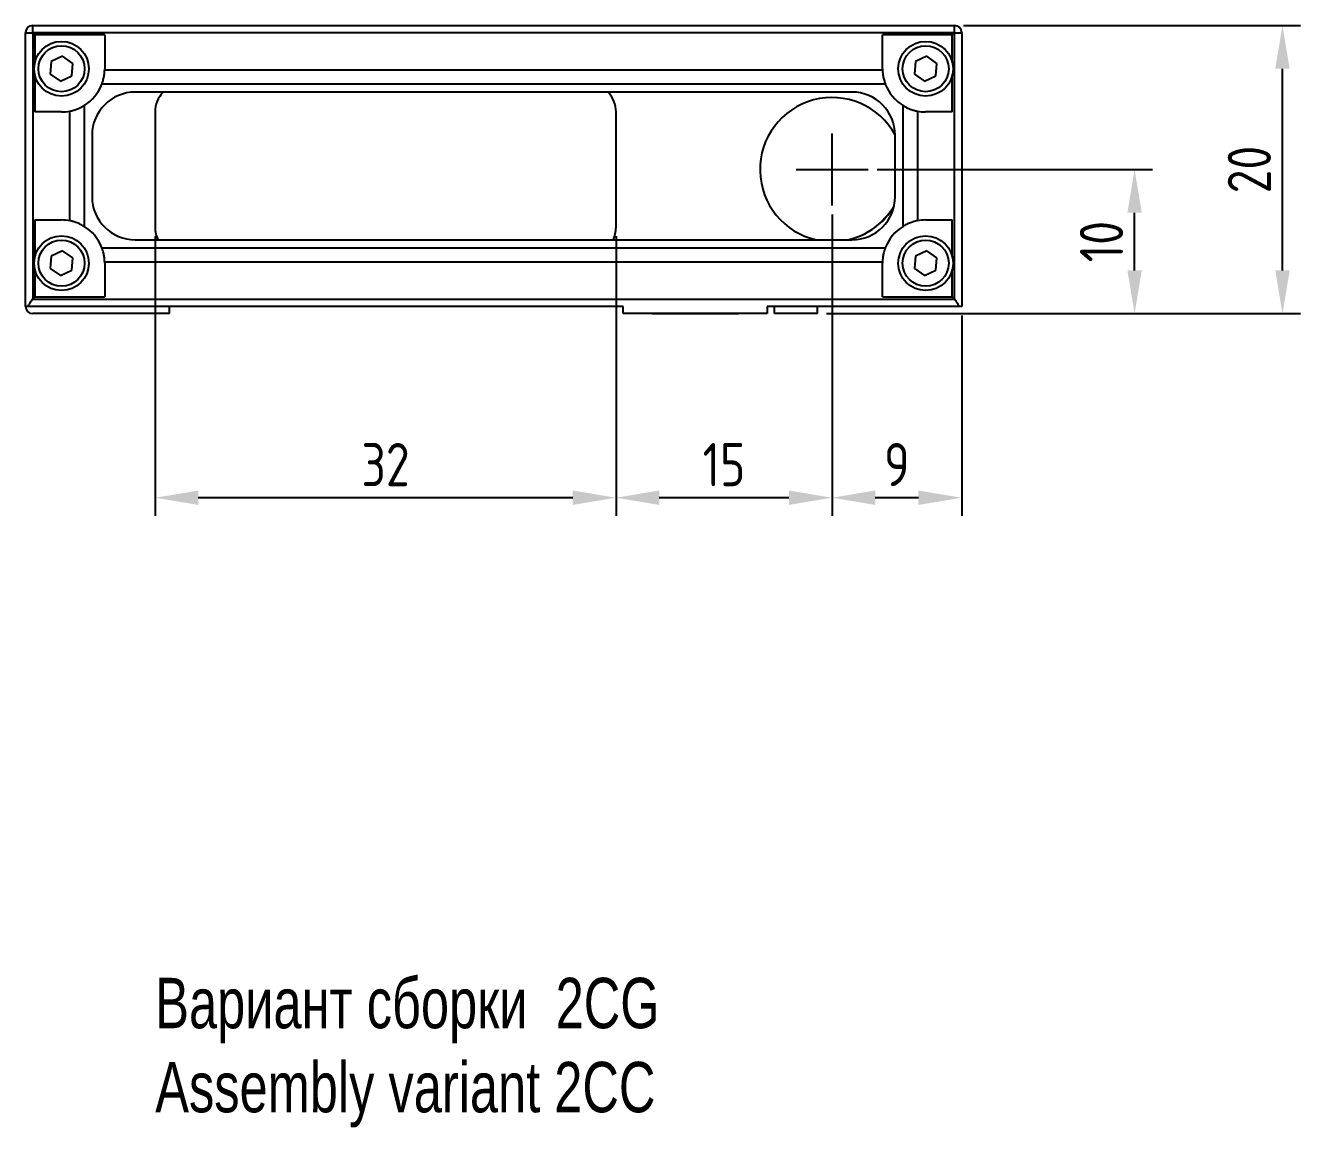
# Model space of a CAD drawing. Header units: millimetres. Extents: x -665 to 1947, y -360 to 733.
# Drawn here: x 366.9 to 455.5, y 245.9 to 322.4 of the extents above; entities that cross this region are included whole.
import ezdxf

# ---------------------------------------------------------------- set-up
doc = ezdxf.new("R2010")
doc.units = ezdxf.units.MM
doc.styles.add('GOSTw', font='gostw.shx')
doc.styles.add('SLDTEXTSTYLE1', font='TXT', dxfattribs={"width": 0.75})
doc.dimstyles.new('Vad-style', dxfattribs={"dimtxt": 3, "dimasz": 3, "dimexe": 1.25, "dimexo": 0.625, "dimgap": 0.8, "dimtad": 1, "dimtxsty": 'GOSTw', "dimcen": 2.5, "dimclrd": 1, "dimclre": 1, "dimclrt": 1, "dimazin": 0, "dimtfac": 1, "dimtmove": 0, "dimatfit": 3, "dimfxl": 0, "dimarcsym": 0})

# ---------------------------------------------------------------- blocks, each defined once
blk = doc.blocks.new('*D144')
at = {"color": 1, "lineweight": -2, "transparency": 16777216}
for p, q in [((422.931, 309.237), (422.931, 288.329)), ((431.931, 302.237), (431.931, 288.329)), ((428.931, 289.579), (425.931, 289.579))]:
    blk.add_line(p, q, dxfattribs=at)
at = {"color": 1, "transparency": 16777216}
for points in [[(425.931, 290.079), (425.931, 289.079), (422.931, 289.579)], [(428.931, 290.079), (428.931, 289.079), (431.931, 289.579)]]:
    blk.add_solid(points, dxfattribs=at)
at = {"layer": 'Defpoints', "color": 0, "transparency": 16777216}
for p in [(422.931, 309.862), (431.931, 302.862), (422.931, 289.579)]:
    blk.add_point(p, dxfattribs=at)
at = {"color": 1, "transparency": 16777216, "insert": (427.431, 291.879), "char_height": 3, "attachment_point": 5, "style": 'GOSTw'}
blk.add_mtext('9', dxfattribs=at)
blk = doc.blocks.new('*D145')
at = {"color": 1, "lineweight": -2, "transparency": 16777216}
for p, q in [((426.056, 312.362), (445.186, 312.362)), ((443.936, 305.362), (443.936, 309.362)), ((422.556, 302.362), (445.186, 302.362))]:
    blk.add_line(p, q, dxfattribs=at)
at = {"color": 1, "transparency": 16777216}
for points in [[(443.436, 309.362), (444.436, 309.362), (443.936, 312.362)], [(443.436, 305.362), (444.436, 305.362), (443.936, 302.362)]]:
    blk.add_solid(points, dxfattribs=at)
at = {"layer": 'Defpoints', "color": 0, "transparency": 16777216}
for p in [(425.431, 312.362), (443.936, 312.362), (421.931, 302.362)]:
    blk.add_point(p, dxfattribs=at)
at = {"color": 1, "transparency": 16777216, "insert": (441.636, 307.362), "char_height": 3, "attachment_point": 5, "rotation": 90, "style": 'GOSTw'}
blk.add_mtext('10', dxfattribs=at)
blk = doc.blocks.new('*D146')
at = {"color": 1, "lineweight": -2, "transparency": 16777216}
for p, q in [((422.931, 309.237), (422.931, 288.329)), ((407.931, 307.737), (407.931, 288.329)), ((419.931, 289.579), (410.931, 289.579))]:
    blk.add_line(p, q, dxfattribs=at)
at = {"color": 1, "transparency": 16777216}
for points in [[(410.931, 290.079), (410.931, 289.079), (407.931, 289.579)], [(419.931, 290.079), (419.931, 289.079), (422.931, 289.579)]]:
    blk.add_solid(points, dxfattribs=at)
at = {"layer": 'Defpoints', "color": 0, "transparency": 16777216}
for p in [(422.931, 309.862), (407.931, 308.362), (407.931, 289.579)]:
    blk.add_point(p, dxfattribs=at)
at = {"color": 1, "transparency": 16777216, "insert": (415.431, 291.879), "char_height": 3, "attachment_point": 5, "style": 'GOSTw'}
blk.add_mtext('15', dxfattribs=at)
blk = doc.blocks.new('*D147')
at = {"color": 1, "lineweight": -2, "transparency": 16777216}
for p, q in [((375.931, 307.737), (375.931, 288.329)), ((407.931, 307.737), (407.931, 288.329)), ((404.931, 289.579), (378.931, 289.579))]:
    blk.add_line(p, q, dxfattribs=at)
at = {"color": 1, "transparency": 16777216}
for points in [[(378.931, 290.079), (378.931, 289.079), (375.931, 289.579)], [(404.931, 290.079), (404.931, 289.079), (407.931, 289.579)]]:
    blk.add_solid(points, dxfattribs=at)
at = {"layer": 'Defpoints', "color": 0, "transparency": 16777216}
for p in [(375.931, 308.362), (407.931, 308.362), (375.931, 289.579)]:
    blk.add_point(p, dxfattribs=at)
at = {"color": 1, "transparency": 16777216, "insert": (391.931, 291.879), "char_height": 3, "attachment_point": 5, "style": 'GOSTw'}
blk.add_mtext('32', dxfattribs=at)
blk = doc.blocks.new('*D148')
at = {"color": 1, "lineweight": -2, "transparency": 16777216}
for p, q in [((432.056, 322.362), (455.456, 322.362)), ((454.206, 305.362), (454.206, 319.362)), ((422.556, 302.362), (455.456, 302.362))]:
    blk.add_line(p, q, dxfattribs=at)
at = {"color": 1, "transparency": 16777216}
for points in [[(453.706, 319.362), (454.706, 319.362), (454.206, 322.362)], [(453.706, 305.362), (454.706, 305.362), (454.206, 302.362)]]:
    blk.add_solid(points, dxfattribs=at)
at = {"layer": 'Defpoints', "color": 0, "transparency": 16777216}
for p in [(431.431, 322.362), (454.206, 322.362), (421.931, 302.362)]:
    blk.add_point(p, dxfattribs=at)
at = {"color": 1, "transparency": 16777216, "insert": (451.906, 312.362), "char_height": 3, "attachment_point": 5, "rotation": 90, "style": 'GOSTw'}
blk.add_mtext('20', dxfattribs=at)

msp = doc.modelspace()

# ---------------------------------------------------------------- linework, layer by layer
for p, q in [((367.431, 321.862), (367.431, 322.362)), ((367.431, 322.362), (431.431, 322.362)), ((431.431, 321.862), (431.431, 322.362)), ((366.931, 321.862), (367.431, 321.862)), ((366.931, 302.862), (366.931, 321.862)), ((367.588, 321.705), (367.431, 321.862)), ((431.431, 321.862), (367.431, 321.862)), ((367.431, 321.862), (367.431, 303.362)), ((431.431, 321.862), (367.431, 321.862)), ((367.431, 321.862), (367.431, 303.362)), ((372.431, 321.705), (367.588, 321.705)), ((367.588, 321.705), (367.588, 319.825)), ((372.431, 321.705), (372.431, 319.362)), ((431.274, 321.705), (426.431, 321.705)), ((426.431, 319.362), (426.431, 321.705)), ((431.274, 321.705), (431.431, 321.862)), ((431.274, 319.825), (431.274, 321.705)), ((431.431, 303.362), (431.431, 321.862)), ((431.431, 321.862), (431.931, 321.862)), ((431.431, 303.362), (431.431, 321.862)), ((431.931, 321.862), (431.931, 302.862)), ((368.72, 319.857), (368.647, 318.994)), ((369.504, 320.225), (368.72, 319.857)), ((370.215, 319.731), (369.504, 320.225)), ((370.142, 318.868), (370.215, 319.731)), ((428.72, 319.857), (428.647, 318.994)), ((429.504, 320.225), (428.72, 319.857)), ((430.215, 319.731), (429.504, 320.225)), ((430.142, 318.868), (430.215, 319.731)), ((367.588, 318.9), (367.588, 316.362)), ((368.647, 318.994), (369.358, 318.5)), ((369.358, 318.5), (370.142, 318.868)), ((372.43, 319.292), (426.432, 319.292)), ((428.647, 318.994), (429.358, 318.5)), ((429.358, 318.5), (430.142, 318.868)), ((431.274, 316.362), (431.274, 318.9)), ((426.628, 318.293), (372.234, 318.293)), ((424.311, 317.742), (374.552, 317.742)), ((369.431, 316.362), (367.588, 316.362)), ((370.002, 308.808), (370.002, 316.417)), ((371.001, 316.806), (371.001, 308.419)), ((375.931, 316.362), (375.931, 308.362)), ((375.931, 316.362), (375.931, 308.362)), ((407.931, 308.362), (407.931, 316.362)), ((407.931, 308.362), (407.931, 316.362)), ((427.862, 308.419), (427.862, 316.806)), ((428.861, 316.417), (428.861, 308.808)), ((431.274, 316.362), (429.431, 316.362)), ((371.552, 314.742), (371.552, 310.483)), ((422.931, 309.862), (422.931, 314.862)), ((427.311, 310.483), (427.311, 314.742)), ((420.431, 312.362), (425.431, 312.362)), ((367.588, 308.862), (369.431, 308.862)), ((367.588, 308.862), (367.588, 306.325)), ((429.431, 308.862), (431.274, 308.862)), ((431.274, 306.325), (431.274, 308.862)), ((374.552, 307.483), (424.311, 307.483)), ((368.72, 306.357), (368.647, 305.494)), ((369.504, 306.725), (368.72, 306.357)), ((370.215, 306.231), (369.504, 306.725)), ((372.234, 306.932), (426.628, 306.932)), ((428.72, 306.357), (428.647, 305.494)), ((429.504, 306.725), (428.72, 306.357)), ((430.215, 306.231), (429.504, 306.725)), ((368.647, 305.494), (369.358, 305)), ((370.142, 305.368), (370.215, 306.231)), ((426.432, 305.933), (372.43, 305.933)), ((372.431, 305.862), (372.431, 303.52)), ((426.431, 303.52), (426.431, 305.862)), ((428.647, 305.494), (429.358, 305)), ((430.142, 305.368), (430.215, 306.231)), ((367.588, 305.4), (367.588, 303.52)), ((369.358, 305), (370.142, 305.368)), ((429.358, 305), (430.142, 305.368)), ((431.274, 303.52), (431.274, 305.4)), ((367.091, 302.862), (366.931, 302.862)), ((408.431, 302.862), (367.091, 302.862)), ((367.588, 303.52), (367.431, 303.362)), ((367.431, 303.362), (431.431, 303.362)), ((367.431, 303.362), (431.431, 303.362)), ((367.588, 303.52), (372.431, 303.52)), ((376.931, 302.362), (376.931, 302.862)), ((408.431, 302.362), (408.431, 302.862)), ((431.772, 302.862), (418.431, 302.862)), ((418.431, 302.862), (418.431, 302.362)), ((418.931, 302.362), (418.931, 302.862)), ((421.931, 302.362), (421.931, 302.862)), ((426.431, 303.52), (431.274, 303.52)), ((431.274, 303.52), (431.431, 303.362)), ((431.931, 302.862), (431.772, 302.862)), ((376.931, 302.362), (367.431, 302.362)), ((413.431, 302.362), (408.431, 302.362)), ((410.431, 302.362), (416.431, 302.362)), ((418.431, 302.362), (413.431, 302.362)), ((421.931, 302.362), (418.931, 302.362))]:
    msp.add_line(p, q)
at = {"flags": 128}
msp.add_lwpolyline([(426.232, 308.607), (426.834, 309.237), (427.237, 309.82)], dxfattribs=at)
for centre, radius in [((369.431, 319.362), 1.9), ((369.431, 319.362), 1.6), ((429.431, 319.362), 1.9), ((429.431, 319.362), 1.6), ((369.431, 305.862), 1.9), ((369.431, 305.862), 1.6), ((429.431, 305.862), 1.9), ((429.431, 305.862), 1.6)]:
    msp.add_circle(centre, radius)
for centre, radius, start, end in [((367.431, 321.862), 0.5, 90, 180), ((431.431, 321.862), 0.5, 0, 90), ((369.431, 319.362), 3, 358.64915, 0), ((429.431, 319.362), 3, 180, 181.35085), ((369.431, 319.362), 3, 301.54162, 339.11759), ((429.431, 319.362), 3, 200.88241, 238.45838), ((374.552, 314.742), 3, 90, 180), ((377.931, 316.362), 2, 136.38528, 180), ((377.931, 316.362), 2, 136.38528, 180), ((405.931, 316.362), 2, 0, 43.61472), ((405.931, 316.362), 2, 0, 43.61472), ((422.931, 312.362), 5, 28.85, 257.40143), ((422.931, 312.362), 5, 28.85, 257.40143), ((424.311, 314.742), 3, 0, 90), ((369.431, 319.362), 3, 270, 280.96687), ((429.431, 319.362), 3, 259.03313, 270), ((374.552, 310.483), 3, 180, 270), ((424.311, 310.483), 3, 270, 0), ((422.931, 312.362), 5, 282.59857, 329.44143), ((369.431, 305.862), 3, 79.03313, 90), ((369.431, 305.862), 3, 20.88241, 58.45838), ((377.931, 308.362), 2, 180, 206.09147), ((377.931, 308.362), 2, 180, 206.09147), ((405.931, 308.362), 2, 333.90853, 0), ((405.931, 308.362), 2, 333.90853, 0), ((422.931, 312.362), 5, 282.59857, 311.31392), ((429.431, 305.862), 3, 121.54162, 159.11759), ((429.431, 305.862), 3, 90, 100.96687), ((369.431, 305.862), 3, 0, 1.35085), ((429.431, 305.862), 3, 178.64915, 180), ((367.431, 302.862), 0.5, 180, 270)]:
    msp.add_arc(centre, radius, start, end)
for points, knots in [([(372.234, 318.293), (372.271, 318.4), (372.344, 318.614), (372.401, 318.912), (372.425, 319.14), (372.43, 319.264), (372.43, 319.284), (372.43, 319.292)], [0, 0, 0, 0, 0.219892, 0.440178, 0.652999, 0.867145, 1, 1, 1, 1]), ([(426.432, 319.292), (426.432, 319.275), (426.433, 319.241), (426.444, 319.055), (426.481, 318.795), (426.545, 318.525), (426.605, 318.358), (426.628, 318.293)], [0, 0, 0, 0, 0.218231, 0.436508, 0.653177, 0.865991, 1, 1, 1, 1]), ([(370.002, 316.417), (370.018, 316.42), (370.051, 316.426), (370.23, 316.468), (370.477, 316.546), (370.749, 316.66), (370.923, 316.761), (371.001, 316.806)], [0, 0, 0, 0, 0.2075579, 0.4151588, 0.6216238, 0.8294464, 1, 1, 1, 1]), ([(427.862, 316.806), (427.971, 316.744), (428.19, 316.621), (428.502, 316.506), (428.73, 316.444), (428.838, 316.422), (428.855, 316.418), (428.861, 316.417)], [0, 0, 0, 0, 0.23658, 0.474187, 0.689149, 0.895719, 1, 1, 1, 1]), ([(371.001, 308.419), (370.891, 308.481), (370.672, 308.604), (370.361, 308.719), (370.133, 308.781), (370.024, 308.803), (370.008, 308.807), (370.002, 308.808)], [0, 0, 0, 0, 0.23658, 0.474187, 0.689149, 0.895719, 1, 1, 1, 1]), ([(428.861, 308.808), (428.844, 308.805), (428.812, 308.798), (428.633, 308.757), (428.385, 308.679), (428.113, 308.564), (427.94, 308.464), (427.862, 308.419)], [0, 0, 0, 0, 0.207558, 0.415159, 0.621624, 0.829447, 1, 1, 1, 1]), ([(372.43, 305.933), (372.43, 305.95), (372.429, 305.984), (372.418, 306.17), (372.382, 306.43), (372.317, 306.7), (372.257, 306.867), (372.234, 306.932)], [0, 0, 0, 0, 0.218231, 0.436508, 0.653177, 0.865991, 1, 1, 1, 1]), ([(426.628, 306.932), (426.592, 306.825), (426.518, 306.611), (426.462, 306.313), (426.437, 306.085), (426.433, 305.961), (426.432, 305.941), (426.432, 305.933)], [0, 0, 0, 0, 0.2198915, 0.4401785, 0.6529993, 0.8671445, 1, 1, 1, 1]), ([(367.091, 302.862), (367.162, 302.972), (367.269, 303.134), (367.39, 303.304), (367.43, 303.361), (367.431, 303.362)], [0, 0, 0, 0, 0.667298, 0.989852, 1, 1, 1, 1]), ([(431.431, 303.362), (431.432, 303.361), (431.472, 303.304), (431.594, 303.134), (431.7, 302.972), (431.772, 302.862)], [0, 0, 0, 0, 0.010148, 0.332702, 1, 1, 1, 1])]:
    msp.add_open_spline(points, degree=3, knots=knots)

# ---------------------------------------------------------------- texts
at = {"insert": (375.942, 256.25), "char_height": 3.5, "attachment_point": 1, "style": 'SLDTEXTSTYLE1'}
msp.add_mtext('Вариант сборки  2CG\\PAssembly variant 2CC', dxfattribs=at)

# ---------------------------------------------------------------- dimensions: what is measured, and where the dimension line sits
for base, p2, picture, middle in [((454.206, 322.362), (431.431, 322.362), '*D148', (451.906, 312.362)), ((443.936, 312.362), (425.431, 312.362), '*D145', (441.636, 307.362))]:
    dim = msp.add_linear_dim(base=base, p1=(421.931, 302.362), p2=p2, angle=90, dimstyle='Vad-style')
    dim.commit()
    dim.dimension.update_dxf_attribs({"geometry": picture, "text_midpoint": middle})
for base, p1, p2, picture, middle in [((407.931, 289.579), (422.931, 309.862), (407.931, 308.362), '*D146', (415.431, 291.879)), ((422.931, 289.579), (431.931, 302.862), (422.931, 309.862), '*D144', (427.431, 291.879)), ((375.931, 289.579), (407.931, 308.362), (375.931, 308.362), '*D147', (391.931, 291.879))]:
    dim = msp.add_linear_dim(base=base, p1=p1, p2=p2, dimstyle='Vad-style')
    dim.commit()
    dim.dimension.update_dxf_attribs({"geometry": picture, "text_midpoint": middle})

doc.saveas('drawing.dxf')
